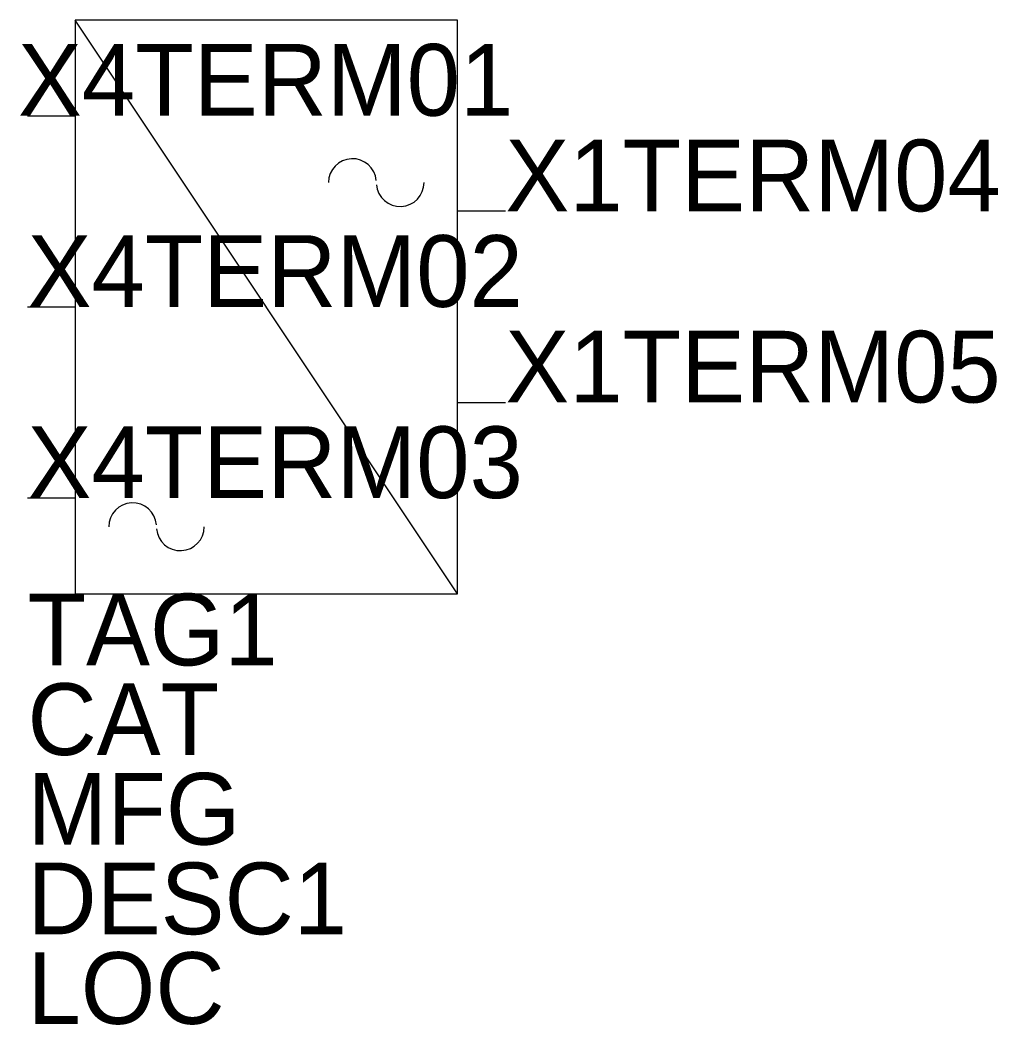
# Model space of a CAD drawing. Extents: x -0.42 to 1.28, y -1.25 to 0.5.
import ezdxf

# ---------------------------------------------------------------- set-up
doc = ezdxf.new("R2010")
doc.units = 0
doc.layers.get('0').update_dxf_attribs({"linetype": 'CONTINUOUS'})

msp = doc.modelspace()

# ---------------------------------------------------------------- linework, layer by layer
for p, q in [((0.34167, 0.5), (-0.325, 0.5)), ((-0.325, 0.5), (-0.325, -0.5)), ((0.34167, -0.5), (-0.325, 0.5)), ((0.34167, -0.5), (0.34167, 0.5)), ((-0.40833, 0.33333), (-0.325, 0.33333)), ((0.425, 0.16667), (0.34167, 0.16667)), ((-0.40833, 0), (-0.325, 0)), ((0.34167, -0.16667), (0.425, -0.16667)), ((-0.325, -0.33333), (-0.40833, -0.33333)), ((-0.325, -0.5), (0.34167, -0.5))]:
    msp.add_line(p, q)
for centre, start, end in [((0.15833, 0.21667), 5, 180), ((0.24167, 0.21667), 185, 360), ((-0.225, -0.38333), 5, 180), ((-0.14167, -0.38333), 185, 360)]:
    msp.add_arc(centre, 0.04167, start, end)

# ---------------------------------------------------------------- texts
at = {"flags": 1}
for tag, p in [('X4TERM01', (-0.425, 0.33333)), ('X1TERM04', (0.425, 0.16667)), ('X4TERM02', (-0.40833, 0)), ('X1TERM05', (0.425, -0.16667)), ('X4TERM03', (-0.40833, -0.33333))]:
    msp.add_attdef(tag, p, '', height=0.125, dxfattribs=at)
for tag, p in [('TAG1', (-0.40833, -0.625)), ('CAT', (-0.40833, -0.78125)), ('MFG', (-0.40833, -0.9375)), ('DESC1', (-0.40833, -1.09375)), ('LOC', (-0.40833, -1.25))]:
    msp.add_attdef(tag, p, '', height=0.125)

doc.saveas('drawing.dxf')
